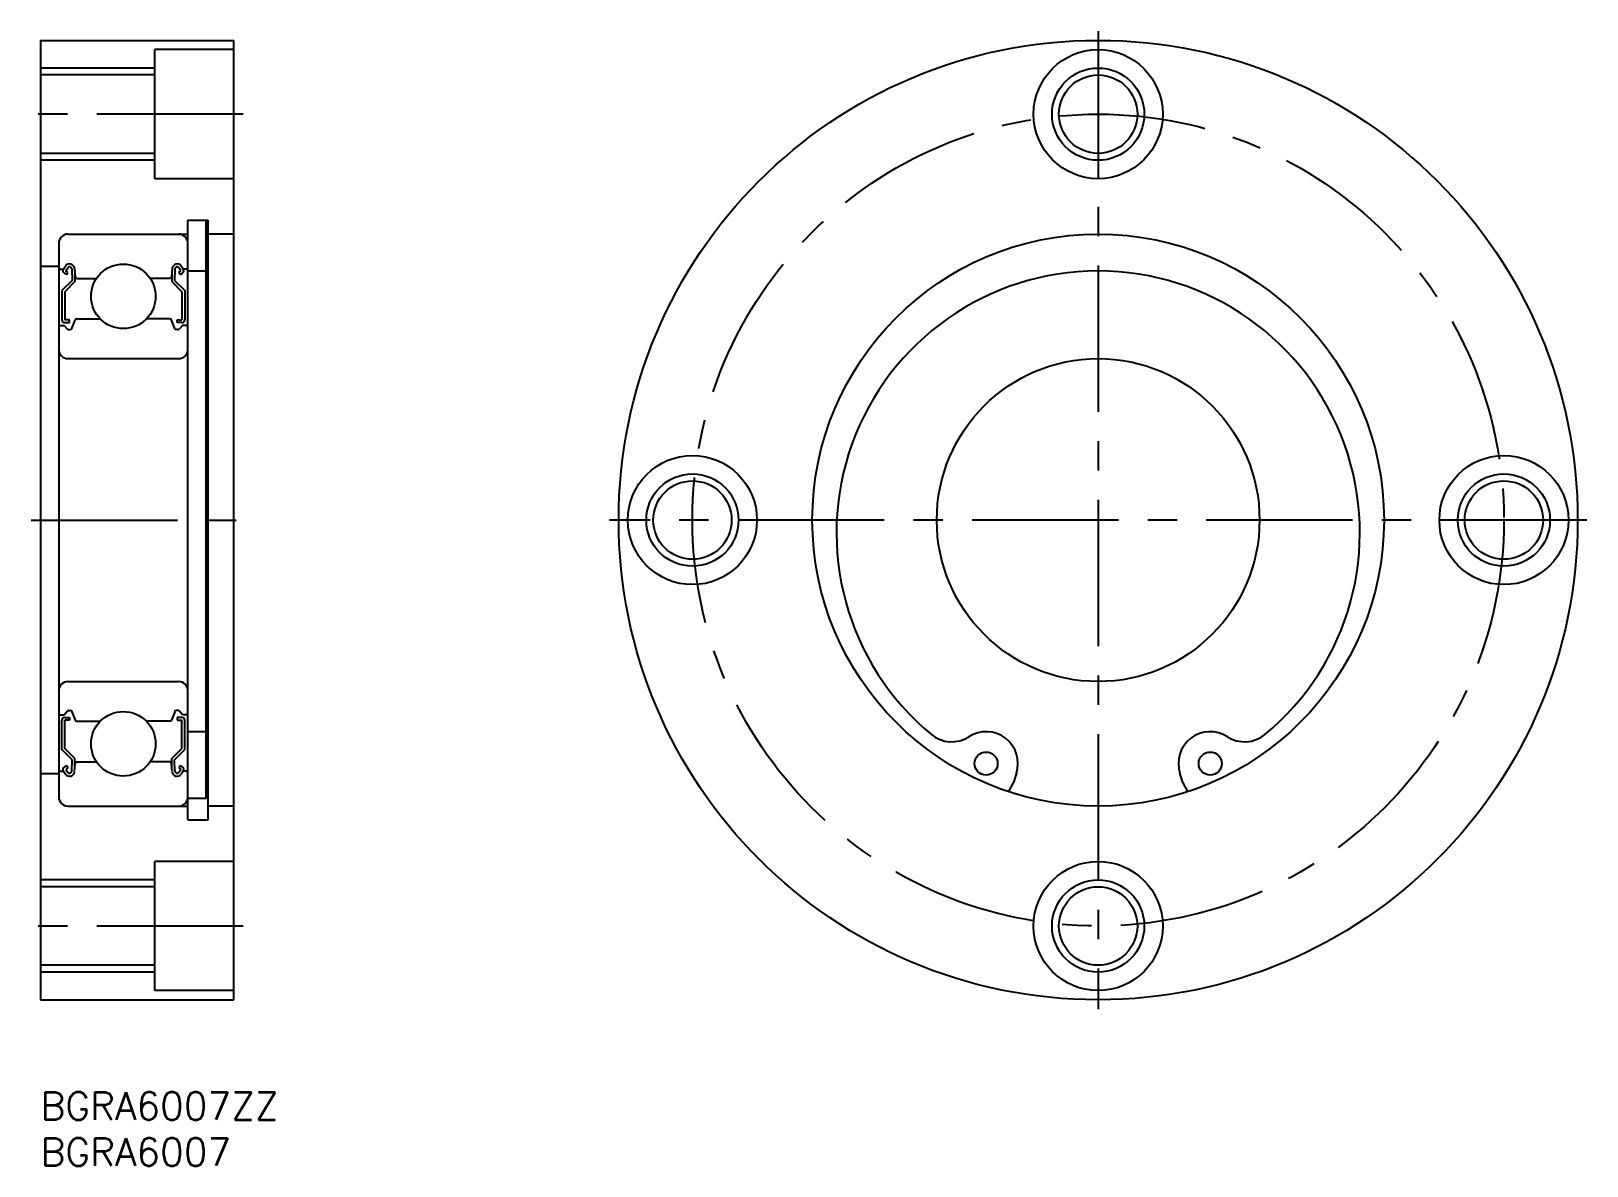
# Model space of a CAD drawing. Extents: x -1 to 168, y -8 to 115.
import ezdxf

# ---------------------------------------------------------------- set-up
doc = ezdxf.new("R2010")
doc.units = 0
doc.header["$LTSCALE"] = 0.5
doc.linetypes.add('CENTER', pattern=[50.8, 31.75, -6.35, 6.35, -6.35])
for name, color, linetype in [('MSM_CENTER', 1, 'CENTER'), ('MSM_CONTINUOUS', 7, 'CONTINUOUS'), ('MSM_NARROW', 5, 'CONTINUOUS'), ('MSM_PART_NUMBER', 7, 'CONTINUOUS')]:
    doc.layers.add(name, color=color, linetype=linetype)
doc.styles.get("Standard").update_dxf_attribs({"font": 'txt.shx', "height": 3, "bigfont": 'bigfont.shx'})

# ---------------------------------------------------------------- blocks, each defined once
blk = doc.blocks.new('*U4')
at = {"layer": 'MSM_PART_NUMBER'}
blk.add_text('BGRA6007ZZ', height=3, dxfattribs=at).set_placement((0, -3))
blk = doc.blocks.new('*U5')
at = {"layer": 'MSM_PART_NUMBER'}
blk.add_text('BGRA6007', height=3, dxfattribs=at).set_placement((0, -8))

msp = doc.modelspace()

# ---------------------------------------------------------------- linework, layer by layer
at = {"layer": 'MSM_CENTER'}
for p, q in [((114.72, 115), (114.72, 9)), ((22, 106), (-1, 106)), ((-1, 62), (22, 62)), ((167.72, 62), (61.72, 62)), ((22, 18), (-1, 18))]:
    msp.add_line(p, q, dxfattribs=at)
msp.add_circle((114.72, 62), 44, dxfattribs=at)
at = {"layer": 'MSM_CONTINUOUS'}
for p, q in [((0, 114), (0, 10)), ((0, 114), (21, 114)), ((21, 10), (21, 114)), ((12.4, 99), (12.4, 113)), ((21, 113), (12.4, 113)), ((12.4, 110.25), (0, 110.25)), ((12.4, 101.75), (0, 101.75)), ((21, 99), (12.4, 99)), ((16, 94.5), (18.2, 94.5)), ((16, 29.5), (16, 94.5)), ((18, 31.82, -0.5), (18, 94.5, -0.5)), ((18.2, 29.5), (18.2, 94.5)), ((3, 93), (16, 93)), ((21, 93), (18.2, 93)), ((2, 92), (2, 32)), ((2, 89.5), (0, 89.5)), ((2.5, 89.2), (2.73, 89.53)), ((15.5, 89.2), (15.27, 89.53)), ((2.2, 89.2), (2.5, 89.2)), ((3.44, 87.97), (2.34, 86.87)), ((2.82, 88.61), (2.57, 88.78)), ((3.74, 87.85), (2.64, 86.75)), ((2.75, 89.03), (2.98, 89.36)), ((2.99, 88.85), (2.75, 89.03)), ((2.82, 88.61), (2.99, 88.85)), ((3.4, 89.23), (3.44, 87.97)), ((3.69, 89.27), (3.77, 88.38)), ((3.74, 88.72), (3.74, 87.85)), ((3.97, 88.2), (6.09, 88.2)), ((14.03, 88.2), (11.91, 88.2)), ((14.31, 89.27), (14.23, 88.38)), ((14.26, 88.72), (14.26, 87.85)), ((14.26, 87.85), (15.36, 86.75)), ((14.6, 89.23), (14.56, 87.97)), ((14.56, 87.97), (15.66, 86.87)), ((15.01, 88.85), (15.25, 89.03)), ((15.18, 88.61), (15.01, 88.85)), ((15.25, 89.03), (15.02, 89.36)), ((15.18, 88.61), (15.43, 88.78)), ((15.8, 89.2), (15.5, 89.2)), ((16, 89), (18, 89)), ((2.34, 86.87), (2.34, 83.7)), ((2.64, 86.75), (2.64, 83.7)), ((15.36, 86.75), (15.36, 83.7)), ((15.66, 86.87), (15.66, 83.7)), ((2.2, 83.1), (2.6, 83.1)), ((2.6, 83.1), (2.92, 82.72)), ((3.16, 83.7), (2.64, 83.7)), ((2.64, 83.4), (3.16, 83.4)), ((3.16, 83.4), (3.16, 83.7)), ((3.43, 82.78), (3.76, 83.67)), ((3.95, 83.8), (6.5, 83.8)), ((14.05, 83.8), (11.5, 83.8)), ((14.57, 82.78), (14.24, 83.67)), ((14.84, 83.4), (14.84, 83.7)), ((14.84, 83.7), (15.36, 83.7)), ((15.36, 83.4), (14.84, 83.4)), ((15.4, 83.1), (15.08, 82.72)), ((15.8, 83.1), (15.4, 83.1)), ((3.07, 82.65), (3.25, 82.65)), ((14.93, 82.65), (14.75, 82.65)), ((3, 79.5), (15, 79.5)), ((3, 44.5), (15, 44.5)), ((2.2, 40.9), (2.6, 40.9)), ((2.6, 40.9), (2.92, 41.28)), ((2.64, 40.6), (3.16, 40.6)), ((3.07, 41.35), (3.25, 41.35)), ((3.16, 40.6), (3.16, 40.3)), ((3.43, 41.22), (3.76, 40.33)), ((14.57, 41.22), (14.24, 40.33)), ((14.93, 41.35), (14.75, 41.35)), ((14.84, 40.6), (14.84, 40.3)), ((15.36, 40.6), (14.84, 40.6)), ((15.4, 40.9), (15.08, 41.28)), ((15.8, 40.9), (15.4, 40.9)), ((2.34, 37.13), (2.34, 40.3)), ((2.64, 37.25), (2.64, 40.3)), ((3.16, 40.3), (2.64, 40.3)), ((3.95, 40.2), (6.5, 40.2)), ((14.05, 40.2), (11.5, 40.2)), ((14.84, 40.3), (15.36, 40.3)), ((15.36, 37.25), (15.36, 40.3)), ((15.66, 37.13), (15.66, 40.3)), ((18, 39.06), (16, 39.06)), ((3.44, 36.03), (2.34, 37.13)), ((3.74, 36.15), (2.64, 37.25)), ((14.26, 36.15), (15.36, 37.25)), ((14.56, 36.03), (15.66, 37.13)), ((3.4, 34.77), (3.44, 36.03)), ((3.69, 34.73), (3.77, 35.62)), ((3.74, 35.28), (3.74, 36.15)), ((3.97, 35.8), (6.09, 35.8)), ((14.03, 35.8), (11.91, 35.8)), ((14.31, 34.73), (14.23, 35.62)), ((14.26, 35.28), (14.26, 36.15)), ((14.6, 34.77), (14.56, 36.03)), ((2, 34.5), (0, 34.5)), ((2.2, 34.8), (2.5, 34.8)), ((2.5, 34.8), (2.73, 34.47)), ((2.82, 35.39), (2.57, 35.22)), ((2.99, 35.15), (2.75, 34.97)), ((2.75, 34.97), (2.98, 34.64)), ((2.82, 35.39), (2.99, 35.15)), ((15.18, 35.39), (15.01, 35.15)), ((15.01, 35.15), (15.25, 34.97)), ((15.25, 34.97), (15.02, 34.64)), ((15.18, 35.39), (15.43, 35.22)), ((15.5, 34.8), (15.27, 34.47)), ((15.8, 34.8), (15.5, 34.8)), ((105.85, 34.55), (105.53, 33.55)), ((123.91, 33.55), (123.59, 34.55)), ((3, 31), (16, 31)), ((6.05, 31), (6.05, 31)), ((18, 31.82), (16, 31.82)), ((21, 31), (18.2, 31)), ((16, 29.5), (18.2, 29.5)), ((12.4, 11), (12.4, 25)), ((21, 25), (12.4, 25)), ((12.4, 22.25), (0, 22.25)), ((12.4, 13.75), (0, 13.75)), ((21, 11), (12.4, 11)), ((0, 10), (21, 10))]:
    msp.add_line(p, q, dxfattribs=at)
for centre, radius in [((114.72, 62), 52), ((114.72, 106), 7), ((114.72, 106), 4.25), ((114.72, 62), 31), ((9, 86.25), 3.5), ((114.72, 62), 17.5), ((70.72, 62), 7), ((158.72, 62), 7), ((70.72, 62), 4.25), ((158.72, 62), 4.25), ((9, 37.75), 3.5), ((102.57, 35.61), 1.25), ((126.87, 35.61), 1.25), ((114.72, 18), 7), ((114.72, 18), 4.25)]:
    msp.add_circle(centre, radius, dxfattribs=at)
for centre, radius, start, end in [((3, 92), 1, 90, 180), ((15, 92), 1, 0, 90), ((3.17, 89.23), 0.53, 5.0651, 144.9356), ((3.17, 89.22), 0.23, 2.1311, 144.9356), ((14.83, 89.23), 0.53, 35.0644, 174.9349), ((14.83, 89.22), 0.23, 35.0644, 177.8689), ((2.2, 89.4), 0.2, 180, 270), ((2.75, 89.03), 0.3, 144.9356, 235.0377), ((3.97, 88.4), 0.2, 185.0651, 270), ((14.03, 88.4), 0.2, 270, 354.9349), ((15.25, 89.03), 0.3, 304.9623, 35.0644), ((15.8, 89.4), 0.2, 270, 0), ((114.72, 60.62), 28.38, 309.5855, 230.4145), ((2.2, 82.9), 0.2, 90, 180), ((2.64, 83.7), 0.3, 180, 270), ((3.07, 82.85), 0.2, 219.9991, 270), ((3.25, 82.85), 0.2, 270, 339.9703), ((3.95, 83.6), 0.2, 90, 159.9703), ((14.05, 83.6), 0.2, 20.0297, 90), ((14.75, 82.85), 0.2, 200.0297, 270), ((14.93, 82.85), 0.2, 270, 320.0009), ((15.36, 83.7), 0.3, 270, 0), ((15.8, 82.9), 0.2, 0, 90), ((3, 80.5), 1, 180, 270), ((15, 80.5), 1, 270, 0), ((3, 43.5), 1, 90, 180), ((15, 43.5), 1, 0, 90), ((2.2, 41.1), 0.2, 180, 270), ((2.64, 40.3), 0.3, 90, 180), ((3.07, 41.15), 0.2, 90, 140.0009), ((3.25, 41.15), 0.2, 20.0297, 90), ((14.75, 41.15), 0.2, 90, 159.9703), ((14.93, 41.15), 0.2, 39.9991, 90), ((15.36, 40.3), 0.3, 0, 90), ((15.8, 41.1), 0.2, 270, 0), ((3.95, 40.4), 0.2, 200.0297, 270), ((14.05, 40.4), 0.2, 270, 339.9703), ((102.57, 35.61), 3.45, 342.0968, 122.7519), ((126.87, 35.61), 3.45, 57.2481, 197.9032), ((98.84, 41.42), 3.45, 230.4145, 302.7519), ((130.6, 41.42), 3.45, 237.2481, 309.5855), ((3.97, 35.6), 0.2, 90, 174.9349), ((14.03, 35.6), 0.2, 5.0651, 90), ((2.2, 34.6), 0.2, 90, 180), ((2.75, 34.97), 0.3, 124.9623, 215.0644), ((3.17, 34.77), 0.53, 215.0644, 354.9349), ((3.17, 34.78), 0.23, 215.0644, 357.8689), ((14.83, 34.77), 0.53, 185.0651, 324.9356), ((14.83, 34.78), 0.23, 182.1311, 324.9356), ((15.25, 34.97), 0.3, 324.9356, 55.0377), ((15.8, 34.6), 0.2, 0, 90), ((103.15, 34.32), 2.5, 315.909, 342.0968), ((126.29, 34.32), 2.5, 197.9032, 224.091), ((3, 32), 1, 180, 270), ((15, 32), 1, 270, 0)]:
    msp.add_arc(centre, radius, start, end, dxfattribs=at)
at = {"layer": 'MSM_NARROW'}
for p, q in [((12.4, 111), (0, 111)), ((12.4, 101), (0, 101)), ((12.4, 23), (0, 23)), ((12.4, 13), (0, 13))]:
    msp.add_line(p, q, dxfattribs=at)
for centre in [(114.72, 106), (70.72, 62), (158.72, 62), (114.72, 18)]:
    msp.add_circle(centre, 5, dxfattribs=at)

# ---------------------------------------------------------------- block references
at = {"layer": 'MSM_CONTINUOUS'}
for name in ['*U4', '*U5']:
    msp.add_blockref(name, (0, 0), dxfattribs=at)

doc.saveas('drawing.dxf')
